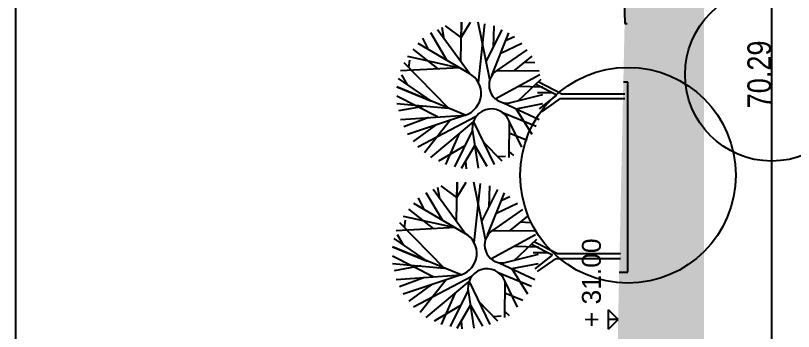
# Model space of a CAD drawing. Header units: inches. Extents: x 203 to 1065, y -1127 to 921.
# Drawn here: x 340.67 to 366.96, y 864.52 to 875.19 of the extents above; entities that cross this region are included whole.
import ezdxf

# ---------------------------------------------------------------- set-up
doc = ezdxf.new("R2010")
doc.units = ezdxf.units.IN
doc.header["$MEASUREMENT"] = 0
doc.header["$PDMODE"] = 35
for name, color, linetype in [('1-PLATEA', 3, 'Continuous'), ('COTAS', 7, 'Continuous'), ('D4', 210, 'Continuous'), ('Vegetación', 102, 'Continuous')]:
    doc.layers.add(name, color=color, linetype=linetype)
doc.styles.add('COVINFUNSAN', font='arial.ttf', dxfattribs={"height": 0.5})
doc.styles.add('TECHNICLITE', font='techl___.ttf')
doc.dimstyles.new('1-100', dxfattribs={"dimscale": 0, "dimtxt": 0.09, "dimasz": 0.03, "dimexe": 0.12, "dimexo": 0.2, "dimgap": 0.005, "dimtad": 3, "dimzin": 0, "dimdsep": 46, "dimtxsty": 'TECHNICLITE', "dimblk1": 'COTA', "dimblk2": 'COTA', "dimsah": 1, "dimcen": 2.5, "dimse1": 1, "dimse2": 1, "dimclrd": 7, "dimclre": 7, "dimclrt": 7, "dimadec": 0, "dimazin": 0, "dimtfac": 1, "dimtdec": 6, "dimtmove": 2, "dimatfit": 3, "dimldrblk": 'COTA', "dimfxl": 1, "dimtolj": 1, "dimtzin": 0, "dimarcsym": 0})

# ---------------------------------------------------------------- blocks, each defined once
blk = doc.blocks.new('vegetacion_02')
at = {"color": 0}
for p, q in [((-96.3, 1077.9), (-76.9, 798.6)), ((-85.2, 918.7), (3.8, 1093.7)), ((-76.9, 798.6), (43.3, 1093.7)), ((-38.4, 971.3), (-59.2, 1086.4)), ((-27.4, 1093.7), (-47.3, 871.2)), ((43.3, 1093.7), (-17.6, 944.2)), ((-17.6, 944.2), (79.5, 1085.4)), ((53.3, 1047.4), (95.7, 1071.9)), ((125.9, 823.7), (112.2, 1077.9)), ((-76.9, 798.6), (-159.9, 1047.3)), ((-87.8, 955.8), (-128.3, 1062.5)), ((-47.3, 871.2), (146.9, 1061.2)), ((175.8, 1047.3), (125.9, 823.7)), ((127, 1042), (158.2, 1037.5)), ((175.8, 1047.3), (175.8, 1047.3)), ((-83.7, 753), (-215.2, 1003.2)), ((-120, 927.7), (-190, 1023.3)), ((231.1, 1003.2), (101.1, 781.4)), ((120.9, 916.4), (205.8, 1023.3)), ((-98.1, 862.3), (-238.5, 974)), ((204.2, 957.5), (253.3, 982)), ((-259.2, 948), (-105.5, 764.7)), ((157.9, 878.3), (275.1, 948)), ((-208.5, 801.5), (-275.6, 913.9)), ((101.1, 781.4), (289.2, 918.7)), ((-156.9, 825.9), (-289.9, 884.3)), ((248.9, 889.6), (298, 898.5)), ((255.2, 816.8), (305.8, 884.3)), ((-142.3, 768.8), (-298.7, 845.9)), ((-305.6, 815.4), (-207.2, 758.9)), ((152.7, 819), (321.5, 815.4)), ((321.5, 815.4), (255.2, 816.8)), ((255.2, 816.8), (321.5, 776.6)), ((-276.7, 798.3), (-308, 796.1)), ((-76.9, 798.6), (-76.9, 798.6)), ((-154.5, 766.4), (-305.6, 744.8)), ((-207.2, 758.9), (-297.1, 707.6)), ((-105.5, 764.7), (-289.9, 675.9)), ((61.2, 742.5), (315, 716.1)), ((74.9, 693.7), (321.5, 744.8)), ((-189.9, 724), (-273.8, 642.4)), ((152.2, 709.7), (289.1, 641.2)), ((-7.5, 670.8), (97, 478.8)), ((93, 684.9), (275.1, 612.2)), ((214.5, 678.6), (305.8, 675.9)), ((-255.1, 660.6), (-253.2, 626.4)), ((-64.6, 641.9), (-124.7, 495.9)), ((-24.7, 634.8), (-96.3, 482.3)), ((114.3, 663.8), (112.2, 482.3)), ((203.2, 534.8), (114.3, 663.8)), ((188.5, 646.8), (231.1, 557)), ((-102.7, 611.1), (-259.2, 612.2)), ((-233, 612.1), (-250.8, 592.1)), ((-215.2, 557), (-102.7, 611.1)), ((-153.2, 611.5), (-185.5, 533.3)), ((-25.8, 614.7), (11.5, 466.5)), ((244.2, 624.6), (259.8, 588.9)), ((-159.9, 512.9), (-50.1, 580.8)), ((-50.1, 580.8), (-27.4, 466.5)), ((-14.8, 571.1), (76.9, 474.2)), ((46.3, 571.9), (43.3, 466.5)), ((113.4, 588.6), (175.8, 512.9)), ((150.3, 543.4), (148.1, 501.1)), ((-63, 471.1), (-5.9, 391.3)), ((-51.1, 481.2), (8.5, 405.8)), ((8.5, 405.8), (52.6, 493.8)), ((66.4, 486.9), (14.6, 384.7)), ((19.2, 488.9), (19.2, 427.2)), ((-5.9, 391.3), (-5.9, 114.2)), ((14.6, 384.7), (14.6, 114.2))]:
    blk.add_line(p, q, dxfattribs=at)
for centre, radius, start, end in [((-132.8, 687.4), 82, 291.545, 105.3248), ((15.9, 829), 97.6, 198.1269, 330.7815), ((50.8, 620.8), 76.8, 34.0996, 184.5131)]:
    blk.add_arc(centre, radius, start, end, dxfattribs=at)
blk = doc.blocks.new('COTA')
h = blk.add_hatch(color=256)
edge = h.paths.add_edge_path()
edge.add_arc((0, 0), 0.5, 0, 360)
for p, q in [((0, 2), (0, -2)), ((-1.5, 0), (1.5, 0))]:
    blk.add_line(p, q)
blk.add_circle((0, 0), 0.5)
blk = doc.blocks.new('*D25')
at = {"layer": 'COTAS', "color": 7, "lineweight": -2, "transparency": 16777216}
blk.add_line((366.222, 838.236), (366.222, 908.17), dxfattribs=at)
at = {"layer": 'Defpoints', "color": 0, "transparency": 16777216}
for p in [(363.932, 908.35), (366.222, 908.35), (363.932, 838.056)]:
    blk.add_point(p, dxfattribs=at)
at = {"layer": 'COTAS', "color": 7, "lineweight": -2, "transparency": 16777216, "xscale": 0.18, "yscale": 0.18, "zscale": 0.18}
for p, rotation in [((366.222, 908.35), 90), ((366.222, 838.056), 270)]:
    blk.add_blockref('COTA', p, dxfattribs=dict(at, rotation=rotation))
at = {"layer": 'COTAS', "color": 7, "transparency": 16777216, "insert": (365.806, 873.203), "char_height": 0.8, "attachment_point": 5, "rotation": 90, "style": 'TECHNICLITE'}
blk.add_mtext('\\A1;70.29', dxfattribs=at)

msp = doc.modelspace()

# ---------------------------------------------------------------- hatches: boundary and pattern name
at = {"linetype": 'ByBlock', "true_color": 0x139b48}
h = msp.add_hatch(color=114, dxfattribs=at)
h.dxf.hatch_style = 1
h.paths.add_polyline_path([(363.932, 908.35), (361.932, 908.35), (361.782, 904.592), (361.782, 892.816), (361.332, 890.388), (361.332, 878.612), (361.032, 864.926), (361.032, 855.678), (360.782, 850.89), (360.782, 841.642), (360.182, 838.056), (363.932, 838.056)])

# ---------------------------------------------------------------- linework, layer by layer
for p, q in [((361.364, 872.94), (361.208, 872.944)), ((361.364, 866.519), (361.364, 872.94)), ((361.067, 866.519), (361.364, 866.519))]:
    msp.add_line(p, q)
for centre, radius in [((366.222, 873.203), 2.928), ((361.364, 869.799), 3.643)]:
    msp.add_circle(centre, radius)
at = {"layer": '1-PLATEA', "color": 4}
for p, q in [((361.232, 875.721), (361.262, 874.921)), ((361.262, 874.921), (361.332, 874.921))]:
    msp.add_line(p, q, dxfattribs=at)
at = {"layer": 'COTAS'}
for p, q in [((360.704, 864.6), (360.707, 865.253)), ((361.032, 864.926), (360.707, 865.253)), ((361.032, 864.926), (360.705, 864.927))]:
    msp.add_line(p, q, dxfattribs=at)
msp.add_lwpolyline([(360.704, 864.6), (361.032, 864.926)], dxfattribs=at)
at = {"layer": 'D4'}
msp.add_lwpolyline([(340.667, 831.518), (380.664, 831.518), (380.664, 920.769), (340.667, 920.769)], close=True, dxfattribs=at)

# ---------------------------------------------------------------- block references
at = {"layer": 'Vegetación', "linetype": 'ByBlock', "xscale": 0.007874015748031496, "yscale": 0.007874015748031496, "zscale": 0.007874015748031496, "rotation": 90}
for p in [(362.161, 872.438), (362.014, 867.036)]:
    msp.add_blockref('vegetacion_02', p, dxfattribs=at)

# ---------------------------------------------------------------- texts
at = {"layer": 'COTAS', "style": 'COVINFUNSAN'}
msp.add_text('+ 31.00', height=0.6386, rotation=90, dxfattribs=at).set_placement((360.448, 864.662))

# ---------------------------------------------------------------- dimensions: what is measured, and where the dimension line sits
at = {"layer": 'COTAS'}
dim = msp.add_linear_dim(base=(366.222, 908.35), p1=(363.932, 838.056), p2=(363.932, 908.35), angle=90, dimstyle='1-100', override={"dimscale": 1, "dimtxt": 0.8, "dimasz": 0.18}, dxfattribs=at)
dim.commit()
dim.dimension.update_dxf_attribs({"geometry": '*D25', "text_midpoint": (365.806, 873.203)})

doc.saveas('drawing.dxf')
